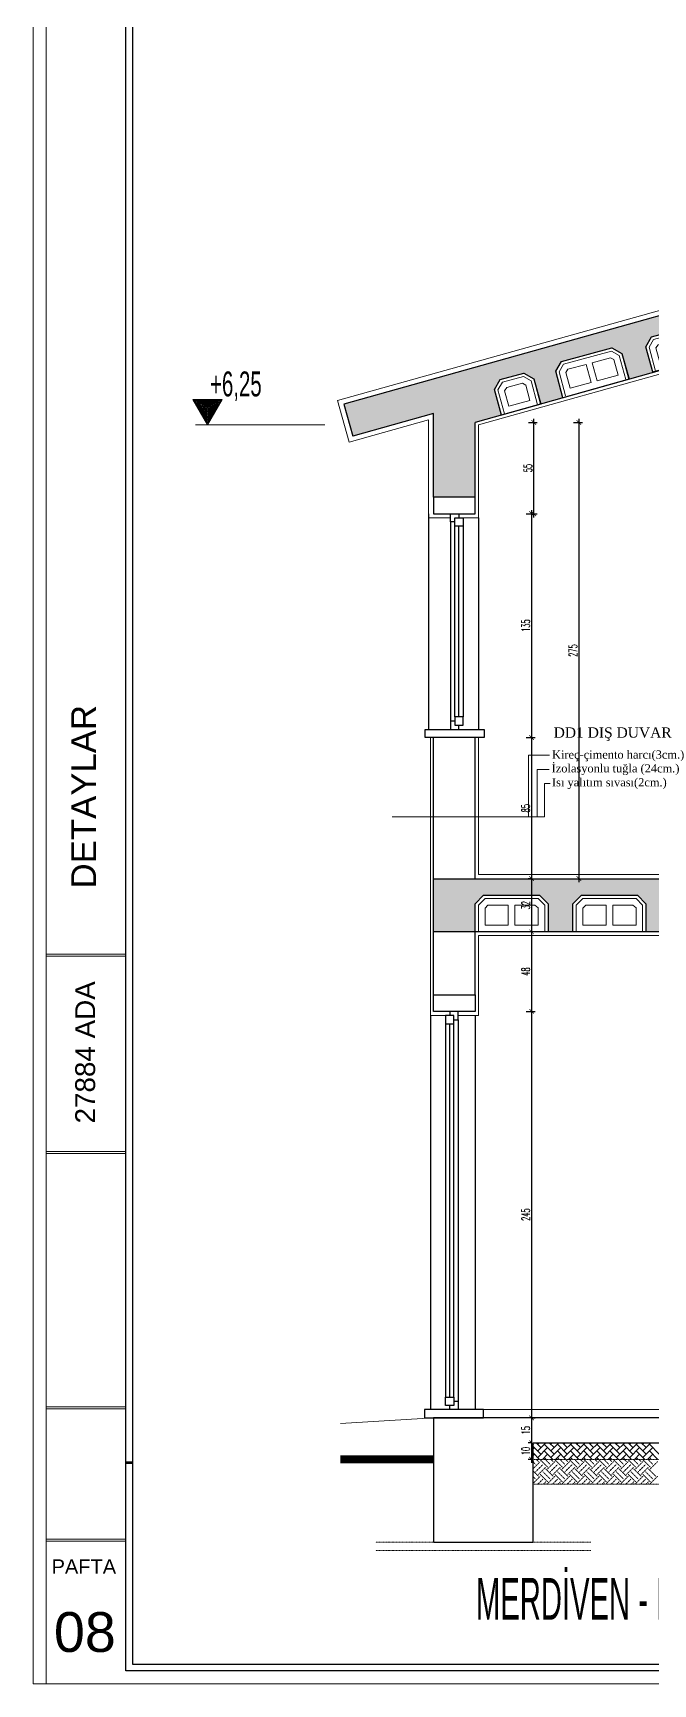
# Model space of a CAD drawing. Extents: x 775040 to 808375, y 4159409 to 4163651.
# Drawn here: x 801720 to 802654, y 4159409 to 4161897 of the extents above; entities that cross this region are included whole.
import ezdxf

# ---------------------------------------------------------------- set-up
doc = ezdxf.new("R2010")
doc.units = 0
doc.header["$MEASUREMENT"] = 0
doc.linetypes.add('DASHED2', pattern=[0.1875, 0.125, -0.0625])
doc.linetypes.add('DUZ', pattern=[500, 500])
doc.layers.get('0').update_dxf_attribs({"linetype": 'DUZ'})
for name, color, linetype, lineweight in [('25yazi', 255, 'Continuous', 15), ('duvar', 7, 'Continuous', 25), ('KALIN', 30, 'Continuous', 18), ('kapı', 3, 'Continuous', 9), ('P-HatchLight', 200, 'Continuous', 5), ('P-Levels', 240, 'Continuous', 20), ('P-Oklar', 31, 'Continuous', 18), ('Z_ duvar', 7, 'Continuous', 30), ('Z_antet', 31, 'Continuous', 30), ('Z_asmolen', 53, 'Continuous', 9), ('Z_g3', 3, 'Continuous', 13), ('Z_g5', 5, 'Continuous', 18), ('Z_g6', 6, 'Continuous', 20), ('Z_iç ölçü dikey', 111, 'Continuous', 25), ('Z_kesit döşeme', 5, 'Continuous', 30), ('Z_kolon tarama', 171, 'Continuous', 5), ('Z_sıva', 241, 'Continuous', 5), ('Z_tarama', 8, 'Continuous', 5), ('Z_yazı', 4, 'Continuous', 20)]:
    doc.layers.add(name, color=color, linetype=linetype, lineweight=lineweight)
for name, color, linetype in [('denizlik', 25, 'Continuous'), ('kot', 4, 'Continuous'), ('pencere', 3, 'Continuous'), ('YAZI', 3, 'Continuous')]:
    doc.layers.add(name, color=color, linetype=linetype)
doc.styles.add('50', font='swisscl.ttf', dxfattribs={"height": 50})
doc.styles.add('FORM', font='arial.ttf', dxfattribs={"height": 1.5})
doc.styles.add('OLCUIC', font='ROMANS.SHX', dxfattribs={"width": 0.5})
doc.styles.add('SIMPLEX', font='arial.ttf', dxfattribs={"width": 0.5})
doc.styles.add('ÖLÇÜ', font='times.ttf', dxfattribs={"height": 15})
pattern_1 = [(45, (-1176038.405, -6240780.584), (-6.629126074, 6.629126074), []), (45, (-1176031.7755, -6240780.584), (-6.629126074, 6.629126074), [4.6875, -2.34375])]

# ---------------------------------------------------------------- blocks, each defined once
blk = doc.blocks.new('asbnm')
at = {"layer": 'Z_asmolen'}
for p, q in [((44128.83, -2548.34), (44123.66, -2553.51)), ((44123.66, -2570.34), (44123.66, -2553.51)), ((44129.66, -2550.34), (44125.66, -2554.34)), ((44125.66, -2570.34), (44125.66, -2554.34)), ((44162.49, -2548.34), (44128.83, -2548.34)), ((44161.66, -2550.34), (44129.66, -2550.34)), ((44131.43, -2554.34), (44129.66, -2556.07)), ((44129.66, -2566.34), (44129.66, -2556.07)), ((44143.66, -2554.34), (44131.43, -2554.34)), ((44143.66, -2554.34), (44143.66, -2566.34)), ((44159.76, -2554.34), (44147.66, -2554.34)), ((44147.66, -2554.34), (44147.66, -2566.34)), ((44159.76, -2554.34), (44161.66, -2556.01)), ((44161.66, -2550.34), (44165.66, -2554.34)), ((44161.66, -2566.34), (44161.66, -2556.01)), ((44162.49, -2548.34), (44167.66, -2553.51)), ((44165.66, -2570.34), (44165.66, -2554.34)), ((44167.66, -2570.34), (44167.66, -2553.51)), ((44187.83, -2548.34), (44182.66, -2553.51)), ((44182.66, -2570.34), (44182.66, -2553.51)), ((44188.66, -2550.34), (44184.66, -2554.34)), ((44184.66, -2570.34), (44184.66, -2554.34)), ((44221.49, -2548.34), (44187.83, -2548.34)), ((44220.66, -2550.34), (44188.66, -2550.34)), ((44190.43, -2554.34), (44188.66, -2556.07)), ((44188.66, -2566.34), (44188.66, -2556.07)), ((44202.66, -2554.34), (44190.43, -2554.34)), ((44202.66, -2554.34), (44202.66, -2566.34)), ((44218.76, -2554.34), (44206.66, -2554.34)), ((44206.66, -2554.34), (44206.66, -2566.34)), ((44218.76, -2554.34), (44220.66, -2556.01)), ((44220.66, -2550.34), (44224.66, -2554.34)), ((44220.66, -2566.34), (44220.66, -2556.01)), ((44221.49, -2548.34), (44226.66, -2553.51)), ((44224.66, -2570.34), (44224.66, -2554.34)), ((44226.66, -2570.34), (44226.66, -2553.51)), ((44143.66, -2566.34), (44129.66, -2566.34)), ((44161.66, -2566.34), (44147.66, -2566.34)), ((44202.66, -2566.34), (44188.66, -2566.34)), ((44220.66, -2566.34), (44206.66, -2566.34)), ((44167.66, -2570.34), (44123.66, -2570.34)), ((44226.66, -2570.34), (44182.66, -2570.34))]:
    blk.add_line(p, q, dxfattribs=at)
blk = doc.blocks.new('KOTLAMAGORUNUS KESITTE')
at = {"layer": 'P-HatchLight'}
for points in [[(0.1521, 0.1484), (0.0722, 0.01), (-0.0077, 0.1484)], [(0.1434, 0.1434), (0.0722, 0.02), (0.0009, 0.1434)], [(0.1348, 0.1384), (0.0722, 0.03), (0.0096, 0.1384)], [(0.1261, 0.1334), (0.0722, 0.04), (0.0183, 0.1334)], [(0.1175, 0.1284), (0.0722, 0.05), (0.0269, 0.1284)], [(0.1088, 0.1234), (0.0722, 0.06), (0.0356, 0.1234)], [(0.1001, 0.1184), (0.0722, 0.07), (0.0442, 0.1184)], [(0.0915, 0.1134), (0.0722, 0.08), (0.0529, 0.1134)], [(0.0828, 0.1084), (0.0722, 0.09), (0.0616, 0.1084)], [(0.0742, 0.1034), (0.0722, 0.1), (0.0702, 0.1034)]]:
    blk.add_lwpolyline(points, close=True, dxfattribs=at)
at = {"layer": 'P-Oklar', "color": 2, "ltscale": 0.5}
blk.add_line((0, 0), (0.7795, 0), dxfattribs=at)
blk.add_lwpolyline([(-0.0164, 0.1534), (0.0722, 0), (0.1608, 0.1534)], close=True, dxfattribs=at)
at = {"layer": 'P-Levels', "color": 7, "style": '50', "width": 0.8}
blk.add_attdef('%%P0.00', (-0.0314, 0.1775), '', height=0.15, dxfattribs=at)
blk = doc.blocks.new('_ARCHTICK')
at = {"color": 0, "linetype": 'ByBlock', "const_width": 0.15}
blk.add_lwpolyline([(-0.5, -0.5), (0.5, 0.5)], dxfattribs=at)

msp = doc.modelspace()

# ---------------------------------------------------------------- hatches: boundary and pattern name
at = {"layer": 'Z_kolon tarama'}
h = msp.add_hatch(dxfattribs=at)
h.set_pattern_fill('ANSI33', color=256, scale=37.5, style=0)
h.set_pattern_definition(pattern_1)
h.paths.add_polyline_path([(803336.26, 4161658.89), (802188.44, 4161337.45), (802201.93, 4161289.3), (802323.76, 4161323.42), (802323.76, 4161197.27), (802386.26, 4161197.27), (802386.26, 4161309.77), (802426.19, 4161320.95), (802415.75, 4161359.57), (802424.29, 4161374.43), (802459.72, 4161384), (802474.58, 4161375.46), (802485.22, 4161337.48), (802518.71, 4161346.86), (802507.88, 4161386.93), (802516.42, 4161401.79), (802592.57, 4161422.37), (802607.43, 4161413.83), (802618.37, 4161374.77), (802654.12, 4161384.79), (802643.54, 4161423.94), (802652.08, 4161438.8), (802728.24, 4161459.38), (802743.1, 4161450.84), (802753.78, 4161412.7), (802787.29, 4161422.08), (802777.04, 4161460.01), (802785.58, 4161474.88), (802861.73, 4161495.45), (802876.59, 4161486.91), (802886.93, 4161449.98), (802922.68, 4161459.99), (802911.52, 4161501.28), (802920.06, 4161516.14), (802996.21, 4161536.72), (803011.08, 4161528.18), (803022.36, 4161487.91), (803055.84, 4161497.29), (803045.02, 4161537.35), (803053.56, 4161552.21), (803129.71, 4161572.79), (803144.57, 4161564.25), (803155.51, 4161525.2), (803191.26, 4161535.21), (803180.68, 4161574.36), (803189.22, 4161589.23), (803265.37, 4161609.8), (803280.24, 4161601.27), (803290.92, 4161563.12), (803336.26, 4161575.82), (803381.6, 4161563.12), (803392.29, 4161601.27), (803407.15, 4161609.8), (803483.3, 4161589.23), (803491.84, 4161574.36), (803481.26, 4161535.21), (803517.01, 4161525.2), (803527.95, 4161564.25), (803542.81, 4161572.79), (803618.97, 4161552.21), (803627.51, 4161537.35), (803616.68, 4161497.29), (803650.17, 4161487.91), (803661.44, 4161528.18), (803676.31, 4161536.72), (803752.46, 4161516.14), (803761, 4161501.28), (803749.84, 4161459.99), (803785.59, 4161449.98), (803795.93, 4161486.91), (803810.79, 4161495.45), (803886.94, 4161474.88), (803895.48, 4161460.01), (803885.23, 4161422.08), (803918.74, 4161412.7), (803929.42, 4161450.84), (803944.29, 4161459.38), (804020.44, 4161438.8), (804028.98, 4161423.94), (804018.4, 4161384.79), (804054.15, 4161374.77), (804065.09, 4161413.83), (804079.95, 4161422.37), (804156.1, 4161401.79), (804164.64, 4161386.93), (804153.82, 4161346.86), (804187.65, 4161337.39), (804197.79, 4161374.93), (804212.65, 4161383.47), (804248.08, 4161373.89), (804256.62, 4161359.03), (804245.98, 4161321.05), (804246.33, 4161320.96), (804286.26, 4161309.77), (804286.26, 4161372.27), (804286.26, 4161392.85)])
h = msp.add_hatch(dxfattribs=at)
h.set_pattern_fill('ANSI33', color=256, scale=37.5, style=0)
h.set_pattern_definition(pattern_1)
h.paths.add_polyline_path([(803418.76, 4160584.34), (803431.69, 4160597.27), (803515.83, 4160597.27), (803528.76, 4160584.34), (803528.76, 4160542.27), (803566.26, 4160542.27), (803566.26, 4160584.34), (803579.19, 4160597.27), (803626.5, 4160597.27), (803626.5, 4160622.27), (802323.76, 4160622.27), (802323.76, 4160542.27), (802386.26, 4160542.27), (802386.26, 4160584.34), (802399.19, 4160597.27), (802483.33, 4160597.27), (802496.26, 4160584.34), (802496.26, 4160542.27), (802533.76, 4160542.27), (802533.76, 4160584.34), (802546.69, 4160597.27), (802630.83, 4160597.27), (802643.76, 4160584.34), (802643.76, 4160542.27), (802681.26, 4160542.27), (802681.26, 4160584.34), (802694.19, 4160597.27), (802778.33, 4160597.27), (802791.26, 4160584.34), (802791.26, 4160542.27), (802828.76, 4160542.27), (802828.76, 4160584.34), (802841.69, 4160597.27), (802925.83, 4160597.27), (802938.76, 4160584.34), (802938.76, 4160542.27), (802976.26, 4160542.27), (802976.26, 4160584.34), (802989.19, 4160597.27), (803073.33, 4160597.27), (803086.26, 4160584.34), (803086.26, 4160542.27), (803123.76, 4160542.27), (803123.76, 4160584.34), (803136.69, 4160597.27), (803220.83, 4160597.27), (803233.76, 4160584.34), (803233.76, 4160542.27), (803271.26, 4160542.27), (803271.26, 4160584.34), (803284.19, 4160597.27), (803368.33, 4160597.27), (803381.26, 4160584.34), (803381.26, 4160542.27), (803418.76, 4160542.27)])

# ---------------------------------------------------------------- linework, layer by layer
at = {"layer": 'denizlik', "color": 5}
for points in [[(802323.76, 4160834.77), (802311.26, 4160834.77), (802311.26, 4160847.27), (802400.01, 4160847.27), (802400.01, 4160834.77), (802323.76, 4160834.77)], [(802386.26, 4159809.77), (802398.76, 4159809.77), (802398.76, 4159822.27), (802310.01, 4159822.27), (802310.01, 4159809.77), (802386.26, 4159809.77)]]:
    msp.add_lwpolyline(points, dxfattribs=at)
at = {"layer": 'duvar', "color": 4}
for p, q in [((802316.26, 4161172.27), (802316.26, 4160847.27)), ((802391.26, 4161166.02), (802391.26, 4160847.27)), ((802319.36, 4160416.02), (802319.36, 4159822.27)), ((802386.26, 4160416.02), (802386.26, 4159822.27))]:
    msp.add_line(p, q, dxfattribs=at)
at = {"layer": 'KALIN'}
for p, q in [((801720.3, 4163288.75), (801720.3, 4159408.75)), ((801740.3, 4159741.15), (801740.3, 4163288.75)), ((801860.3, 4160508.73), (801740.3, 4160508.73)), ((801860.3, 4160505.73), (801740.3, 4160505.73)), ((801860.3, 4160211.14), (801740.3, 4160211.14)), ((801860.3, 4160208.14), (801740.3, 4160208.14)), ((801860.3, 4159826.52), (801740.3, 4159826.52)), ((801860.3, 4159823.52), (801740.3, 4159823.52)), ((801740.3, 4159408.75), (801740.3, 4159743.65)), ((801860.3, 4159626.85), (801740.3, 4159626.85)), ((801860.3, 4159623.85), (801740.3, 4159623.85)), ((801720.3, 4159408.75), (808375.4, 4159408.75)), ((808375.4, 4159408.75), (801740.3, 4159408.75))]:
    msp.add_line(p, q, dxfattribs=at)
at = {"layer": 'pencere', "color": 1}
for p, q in [((802349.39, 4161159.77), (802349.39, 4160859.77)), ((802355.64, 4160866.02), (802355.64, 4161153.52)), ((802368.14, 4161153.52), (802368.14, 4160866.02)), ((802341.89, 4160403.52), (802341.89, 4159841.02)), ((802354.39, 4159841.02), (802354.39, 4160403.52)), ((802360.64, 4160409.77), (802360.64, 4159834.77))]:
    msp.add_line(p, q, dxfattribs=at)
at = {"layer": 'pencere'}
for p, q in [((802361.89, 4160866.02), (802361.89, 4161153.52)), ((802348.14, 4159841.02), (802348.14, 4160403.52))]:
    msp.add_line(p, q, dxfattribs=at)
for points in [[(802355.64, 4161159.77), (802349.39, 4161159.77), (802349.39, 4161172.27), (802361.89, 4161172.27), (802361.89, 4161166.02)], [(802355.64, 4160859.77), (802349.39, 4160859.77), (802349.39, 4160847.27), (802361.89, 4160847.27), (802361.89, 4160853.52)], [(802354.39, 4160409.77), (802360.64, 4160409.77), (802360.64, 4160422.27), (802348.14, 4160422.27), (802348.14, 4160416.02)], [(802354.39, 4159834.77), (802360.64, 4159834.77), (802360.64, 4159822.27), (802348.14, 4159822.27), (802348.14, 4159828.52)]]:
    msp.add_lwpolyline(points, dxfattribs=at)
for points in [[(802355.64, 4161166.02), (802368.14, 4161166.02), (802368.14, 4161153.52), (802355.64, 4161153.52)], [(802355.64, 4160853.52), (802368.14, 4160853.52), (802368.14, 4160866.02), (802355.64, 4160866.02)], [(802354.39, 4160416.02), (802341.89, 4160416.02), (802341.89, 4160403.52), (802354.39, 4160403.52)], [(802354.39, 4159828.52), (802341.89, 4159828.52), (802341.89, 4159841.02), (802354.39, 4159841.02)]]:
    msp.add_lwpolyline(points, close=True, dxfattribs=at)
at = {"layer": 'Z_ duvar'}
for p, q in [((802323.76, 4160622.27), (802323.76, 4160834.77)), ((802386.26, 4160834.77), (802323.76, 4160834.77)), ((802386.26, 4160622.27), (802386.26, 4160834.77)), ((802323.76, 4160447.27), (802323.76, 4160542.27)), ((802386.26, 4160447.27), (802386.26, 4160542.27)), ((802323.76, 4159809.77), (802386.26, 4159809.77))]:
    msp.add_line(p, q, dxfattribs=at)
at = {"layer": 'Z_antet'}
for p, q in [((801860.3, 4159741.15), (801860.3, 4163268.75)), ((801870.3, 4163258.75), (801870.3, 4159741.15)), ((801860.3, 4159428.75), (801860.3, 4159743.65)), ((801860.3, 4159743.65), (801870.3, 4159743.65)), ((801870.3, 4159741.15), (801860.3, 4159741.15)), ((801870.3, 4159743.65), (801870.3, 4159438.75)), ((808375.4, 4159428.75), (801860.3, 4159428.75)), ((801870.3, 4159438.75), (808375.4, 4159438.75))]:
    msp.add_line(p, q, dxfattribs=at)
at = {"layer": 'Z_asmolen'}
for p, q in [((802516.42, 4161401.79), (802592.57, 4161422.37)), ((802519.52, 4161397.77), (802591.92, 4161417.34)), ((802591.92, 4161417.34), (802603.42, 4161410.73)), ((802592.57, 4161422.37), (802607.43, 4161413.83)), ((802618.01, 4161374.67), (802607.43, 4161413.83)), ((802516.42, 4161401.79), (802507.88, 4161386.93)), ((802519.52, 4161397.77), (802512.91, 4161386.27)), ((802526.26, 4161389.88), (802522.98, 4161384.94)), ((802526.26, 4161389.88), (802553.64, 4161397.28)), ((802553.64, 4161397.28), (802560.98, 4161370.13)), ((802562.69, 4161399.72), (802590.34, 4161407.2)), ((802562.69, 4161399.72), (802570.03, 4161372.57)), ((802590.34, 4161407.2), (802595.42, 4161404.39)), ((802601.7, 4161381.13), (802595.42, 4161404.39)), ((802613.2, 4161374.53), (802603.42, 4161410.73)), ((802424.29, 4161374.43), (802415.75, 4161359.57)), ((802427.39, 4161370.41), (802420.79, 4161358.92)), ((802424.29, 4161374.43), (802459.72, 4161384)), ((802427.39, 4161370.41), (802459.07, 4161378.97)), ((802434.13, 4161362.52), (802457.49, 4161368.83)), ((802434.13, 4161362.52), (802457.49, 4161368.83)), ((802457.49, 4161368.83), (802462.57, 4161366.02)), ((802459.07, 4161378.97), (802470.56, 4161372.37)), ((802459.72, 4161384), (802474.58, 4161375.46)), ((802468.85, 4161342.77), (802462.57, 4161366.02)), ((802462.57, 4161366.02), (802468.85, 4161342.77)), ((802480.35, 4161336.16), (802470.56, 4161372.37)), ((802484.87, 4161337.39), (802474.58, 4161375.46)), ((802518.71, 4161346.86), (802507.88, 4161386.93)), ((802522.69, 4161350.07), (802512.91, 4161386.27)), ((802529.3, 4161361.57), (802522.98, 4161384.94)), ((802529.3, 4161361.57), (802560.98, 4161370.13)), ((802570.03, 4161372.57), (802601.7, 4161381.13)), ((802426.19, 4161320.95), (802415.75, 4161359.57)), ((802430.57, 4161322.71), (802420.79, 4161358.92)), ((802434.13, 4161362.52), (802430.86, 4161357.58)), ((802437.17, 4161334.21), (802430.86, 4161357.58)), ((802430.86, 4161357.58), (802437.17, 4161334.21)), ((802437.17, 4161334.21), (802468.85, 4161342.77)), ((802437.17, 4161334.21), (802468.85, 4161342.77)), ((802426.04, 4161321.49), (802484.87, 4161337.39))]:
    msp.add_line(p, q, dxfattribs=at)
at = {"layer": 'Z_g3'}
for p, q in [((802466.84, 4160808.16), (802498.48, 4160808.16)), ((802466.84, 4160715.28), (802466.84, 4160808.16)), ((802479.74, 4160786.99), (802498.1, 4160786.99)), ((802479.74, 4160715.28), (802479.74, 4160786.99)), ((802490.67, 4160765.54), (802499.38, 4160765.54)), ((802490.67, 4160715.28), (802490.67, 4160765.54)), ((802490.67, 4160715.28), (802261.26, 4160715.28))]:
    msp.add_line(p, q, dxfattribs=at)
at = {"layer": 'Z_g5', "linetype": 'Continuous'}
msp.add_lwpolyline([(802183.46, 4159801.35), (802323.76, 4159809.77)], dxfattribs=at)
at = {"layer": 'Z_g6', "linetype": 'Continuous', "const_width": 12.5}
msp.add_lwpolyline([(802323.76, 4159747.27), (802183.46, 4159747.27)], dxfattribs=at)
at = {"layer": 'Z_iç ölçü dikey', "color": 5, "linetype": 'Continuous'}
for p, q in [((802643.54, 4161423.94), (802652.08, 4161438.8)), ((802652.08, 4161438.8), (802728.24, 4161459.38)), ((802516.42, 4161401.79), (802592.57, 4161422.37)), ((802592.57, 4161422.37), (802607.43, 4161413.83)), ((802607.43, 4161413.83), (802618.37, 4161374.77)), ((802654.37, 4161383.88), (802643.54, 4161423.94)), ((802507.88, 4161386.93), (802516.42, 4161401.79)), ((802415.75, 4161359.57), (802424.29, 4161374.43)), ((802424.29, 4161374.43), (802459.72, 4161384)), ((802459.72, 4161384), (802474.58, 4161375.46)), ((802474.58, 4161375.46), (802485.22, 4161337.48)), ((802518.71, 4161346.86), (802507.88, 4161386.93)), ((802618.37, 4161374.77), (802518.71, 4161346.86)), ((802426.19, 4161320.95), (802415.75, 4161359.57)), ((802188.44, 4161337.45), (802201.93, 4161289.3)), ((802485.22, 4161337.48), (802426.19, 4161320.95)), ((802386.26, 4160584.34), (802399.19, 4160597.27)), ((802399.19, 4160597.27), (802483.33, 4160597.27)), ((802483.33, 4160597.27), (802496.26, 4160584.34)), ((802533.76, 4160584.34), (802546.69, 4160597.27)), ((802546.69, 4160597.27), (802630.83, 4160597.27)), ((802630.83, 4160597.27), (802643.76, 4160584.34)), ((802386.26, 4160542.27), (802386.26, 4160584.34)), ((802496.26, 4160584.34), (802496.26, 4160542.27)), ((802533.76, 4160542.27), (802533.76, 4160584.34)), ((802643.76, 4160584.34), (802643.76, 4160542.27)), ((802496.26, 4160542.27), (802386.26, 4160542.27)), ((802643.76, 4160542.27), (802533.76, 4160542.27))]:
    msp.add_line(p, q, dxfattribs=at)
at = {"layer": 'Z_iç ölçü dikey', "linetype": 'Continuous'}
for p, q in [((802474.56, 4161166.77), (802474.56, 4161315.27)), ((802542.65, 4161315.27), (802542.65, 4160616.77)), ((802466.56, 4161309.77), (802479.86, 4161309.77)), ((802534.65, 4161309.77), (802547.95, 4161309.77)), ((802463.44, 4161172.27), (802476.74, 4161172.27)), ((802466.56, 4161172.27), (802479.86, 4161172.27)), ((802471.44, 4161177.77), (802471.44, 4160829.27)), ((802463.44, 4160834.77), (802476.74, 4160834.77)), ((802463.44, 4160834.77), (802476.74, 4160834.77)), ((802471.44, 4160840.27), (802471.44, 4160616.77)), ((802471.44, 4160622.27), (802466.14, 4160622.27)), ((802471.44, 4160622.27), (802466.14, 4160622.27)), ((802471.44, 4160627.77), (802471.44, 4160536.77)), ((802534.65, 4160622.27), (802547.95, 4160622.27)), ((802471.44, 4160542.27), (802466.14, 4160542.27)), ((802471.44, 4160542.27), (802466.14, 4160542.27)), ((802471.44, 4160547.77), (802471.44, 4160416.77)), ((802463.44, 4160422.27), (802476.74, 4160422.27)), ((802463.44, 4160422.27), (802476.74, 4160422.27)), ((802471.44, 4160427.77), (802471.44, 4159804.27)), ((802471.44, 4159815.27), (802471.44, 4159766.77)), ((802471.44, 4159809.77), (802476.74, 4159809.77)), ((802471.44, 4159809.77), (802476.74, 4159809.77)), ((802471.44, 4159772.27), (802466.14, 4159772.27)), ((802471.44, 4159772.27), (802466.14, 4159772.27)), ((802471.44, 4159777.77), (802471.44, 4159741.77)), ((802471.44, 4159747.27), (802466.14, 4159747.27))]:
    msp.add_line(p, q, dxfattribs=at)
at = {"layer": 'Z_kesit döşeme', "linetype": 'Continuous'}
for p, q in [((803336.26, 4161658.89), (802188.44, 4161337.45)), ((803336.26, 4161575.82), (802386.26, 4161309.77)), ((802323.76, 4161323.42), (802201.93, 4161289.3)), ((802323.76, 4161197.27), (802323.76, 4161323.42)), ((802386.26, 4161197.27), (802386.26, 4161309.77))]:
    msp.add_line(p, q, dxfattribs=at)
at = {"layer": 'Z_kesit döşeme'}
for points in [[(802386.26, 4161172.27), (802386.26, 4161197.27), (802323.76, 4161197.27), (802323.76, 4161172.27)], [(802323.76, 4160422.27), (802323.76, 4160447.27), (802386.26, 4160447.27), (802386.26, 4160422.27)]]:
    msp.add_lwpolyline(points, close=True, dxfattribs=at)
at = {"layer": 'Z_kesit döşeme', "linetype": 'Continuous'}
msp.add_lwpolyline([(804802.36, 4160542.27), (802323.76, 4160542.27), (802323.76, 4160622.27), (804802.36, 4160622.27)], close=True, dxfattribs=at)
msp.add_lwpolyline([(806062.59, 4159809.77), (802323.76, 4159809.77), (802323.76, 4159622.27), (802473.76, 4159622.27), (802473.76, 4159772.27), (803786.26, 4159772.27), (803786.26, 4159622.27), (803936.26, 4159622.27), (803936.26, 4159772.27), (804786.26, 4159772.27), (804786.26, 4159622.27), (804936.26, 4159622.27), (804936.26, 4159772.27), (806062.59, 4159772.27)], dxfattribs=at)
at = {"layer": 'Z_sıva', "linetype": 'Continuous'}
for p, q in [((803334.24, 4161666.12), (802179.2, 4161342.65)), ((803337.61, 4161571), (802391.26, 4161305.98)), ((802179.2, 4161342.65), (802196.73, 4161280.06)), ((802316.26, 4161313.53), (802196.73, 4161280.06)), ((802316.26, 4161166.02), (802316.26, 4161313.53)), ((802391.26, 4161166.02), (802391.26, 4161305.98)), ((802323.76, 4161166.02), (802316.26, 4161166.02)), ((802349.39, 4161166.02), (802323.76, 4161166.02)), ((802368.14, 4161166.02), (802391.26, 4161166.02)), ((802319.36, 4160622.27), (802319.36, 4160834.77)), ((802391.26, 4160628.52), (802391.26, 4160834.77)), ((802319.36, 4160622.27), (802319.36, 4160416.02)), ((803742.4, 4160628.52), (802391.26, 4160628.52)), ((802391.26, 4160416.02), (802391.26, 4160536.78)), ((802391.26, 4160536.78), (803845.44, 4160536.78)), ((802323.76, 4160416.02), (802319.36, 4160416.02)), ((802341.89, 4160416.02), (802323.76, 4160416.02)), ((802360.64, 4160416.02), (802391.26, 4160416.02)), ((802398.76, 4159822.27), (803845.44, 4159822.27))]:
    msp.add_line(p, q, dxfattribs=at)
at = {"layer": 'Z_tarama', "ltscale": 50}
for p, q in [((802485.56, 4159764.94), (802478.23, 4159772.27)), ((802480.61, 4159769.89), (802482.99, 4159772.27)), ((802480.61, 4159759.99), (802492.89, 4159772.27)), ((802505.36, 4159764.94), (802498.03, 4159772.27)), ((802500.41, 4159769.89), (802502.78, 4159772.27)), ((802500.41, 4159759.99), (802512.68, 4159772.27)), ((802525.15, 4159764.94), (802517.83, 4159772.27)), ((802520.21, 4159769.89), (802522.58, 4159772.27)), ((802520.21, 4159759.99), (802532.48, 4159772.27)), ((802544.95, 4159764.94), (802537.63, 4159772.27)), ((802540, 4159769.89), (802542.38, 4159772.27)), ((802540, 4159759.99), (802552.28, 4159772.27)), ((802564.75, 4159764.94), (802557.42, 4159772.27)), ((802559.8, 4159769.89), (802562.18, 4159772.27)), ((802559.8, 4159759.99), (802572.08, 4159772.27)), ((802584.55, 4159764.94), (802577.22, 4159772.27)), ((802579.6, 4159769.89), (802581.98, 4159772.27)), ((802579.6, 4159759.99), (802591.88, 4159772.27)), ((802604.35, 4159764.94), (802597.02, 4159772.27)), ((802599.4, 4159769.89), (802601.78, 4159772.27)), ((802599.4, 4159759.99), (802611.68, 4159772.27)), ((802624.15, 4159764.94), (802616.82, 4159772.27)), ((802619.2, 4159769.89), (802621.58, 4159772.27)), ((802619.2, 4159759.99), (802631.48, 4159772.27)), ((802643.95, 4159764.94), (802636.62, 4159772.27)), ((802639, 4159769.89), (802641.38, 4159772.27)), ((802639, 4159759.99), (802651.28, 4159772.27)), ((802485.56, 4159755.04), (802473.76, 4159766.84)), ((802473.76, 4159763.04), (802475.66, 4159764.94)), ((802483.43, 4159747.27), (802473.76, 4159756.94)), ((802473.76, 4159753.14), (802475.66, 4159755.04)), ((802480.61, 4159750.09), (802495.46, 4159764.94)), ((802487.68, 4159747.27), (802495.46, 4159755.04)), ((802505.36, 4159755.04), (802490.51, 4159769.89)), ((802503.23, 4159747.27), (802490.51, 4159759.99)), ((802493.33, 4159747.27), (802490.51, 4159750.09)), ((802500.41, 4159750.09), (802515.26, 4159764.94)), ((802507.48, 4159747.27), (802515.26, 4159755.04)), ((802525.15, 4159755.04), (802510.31, 4159769.89)), ((802523.03, 4159747.27), (802510.31, 4159759.99)), ((802513.13, 4159747.27), (802510.31, 4159750.09)), ((802520.21, 4159750.09), (802535.05, 4159764.94)), ((802527.28, 4159747.27), (802535.05, 4159755.04)), ((802544.95, 4159755.04), (802530.1, 4159769.89)), ((802542.83, 4159747.27), (802530.1, 4159759.99)), ((802532.93, 4159747.27), (802530.1, 4159750.09)), ((802540, 4159750.09), (802554.85, 4159764.94)), ((802547.08, 4159747.27), (802554.85, 4159755.04)), ((802564.75, 4159755.04), (802549.9, 4159769.89)), ((802562.63, 4159747.27), (802549.9, 4159759.99)), ((802552.73, 4159747.27), (802549.9, 4159750.09)), ((802559.8, 4159750.09), (802574.65, 4159764.94)), ((802566.88, 4159747.27), (802574.65, 4159755.04)), ((802584.55, 4159755.04), (802569.7, 4159769.89)), ((802582.42, 4159747.27), (802569.7, 4159759.99)), ((802572.53, 4159747.27), (802569.7, 4159750.09)), ((802579.6, 4159750.09), (802594.45, 4159764.94)), ((802586.68, 4159747.27), (802594.45, 4159755.04)), ((802604.35, 4159755.04), (802589.5, 4159769.89)), ((802602.22, 4159747.27), (802589.5, 4159759.99)), ((802592.32, 4159747.27), (802589.5, 4159750.09)), ((802599.4, 4159750.09), (802614.25, 4159764.94)), ((802606.48, 4159747.27), (802614.25, 4159755.04)), ((802624.15, 4159755.04), (802609.3, 4159769.89)), ((802622.02, 4159747.27), (802609.3, 4159759.99)), ((802612.12, 4159747.27), (802609.3, 4159750.09)), ((802619.2, 4159750.09), (802634.05, 4159764.94)), ((802626.28, 4159747.27), (802634.05, 4159755.04)), ((802643.95, 4159755.04), (802629.1, 4159769.89)), ((802641.82, 4159747.27), (802629.1, 4159759.99)), ((802631.92, 4159747.27), (802629.1, 4159750.09)), ((802639, 4159750.09), (802653.85, 4159764.94)), ((802646.08, 4159747.27), (802653.85, 4159755.04)), ((802663.75, 4159755.04), (802648.9, 4159769.89)), ((802661.62, 4159747.27), (802648.9, 4159759.99)), ((802651.72, 4159747.27), (802648.9, 4159750.09))]:
    msp.add_line(p, q, dxfattribs=at)
at = {"layer": 'Z_tarama', "linetype": 'DASHED2'}
for p, q in [((803786.26, 4159747.27), (802473.76, 4159747.27)), ((802481.67, 4159743.79), (802478.19, 4159747.27)), ((802481.67, 4159746.56), (802482.38, 4159747.27)), ((802495.48, 4159735.51), (802484.43, 4159746.56)), ((802499.62, 4159739.65), (802492, 4159747.27)), ((802503.76, 4159743.79), (802500.29, 4159747.27)), ((802503.76, 4159746.56), (802504.48, 4159747.27)), ((802517.58, 4159735.51), (802506.53, 4159746.56)), ((802521.72, 4159739.65), (802514.1, 4159747.27)), ((802525.86, 4159743.79), (802522.39, 4159747.27)), ((802525.86, 4159746.56), (802526.57, 4159747.27)), ((802539.67, 4159735.51), (802528.62, 4159746.56)), ((802543.82, 4159739.65), (802536.2, 4159747.27)), ((802547.96, 4159743.79), (802544.48, 4159747.27)), ((802547.96, 4159746.56), (802548.67, 4159747.27)), ((802561.77, 4159735.51), (802550.72, 4159746.56)), ((802565.91, 4159739.65), (802558.29, 4159747.27)), ((802570.06, 4159743.79), (802566.58, 4159747.27)), ((802570.06, 4159746.56), (802570.77, 4159747.27)), ((802583.87, 4159735.51), (802572.82, 4159746.56)), ((802588.01, 4159739.65), (802580.39, 4159747.27)), ((802592.15, 4159743.79), (802588.68, 4159747.27)), ((802592.15, 4159746.56), (802592.87, 4159747.27)), ((802605.96, 4159735.51), (802594.92, 4159746.56)), ((802610.11, 4159739.65), (802602.49, 4159747.27)), ((802614.25, 4159743.79), (802610.78, 4159747.27)), ((802614.25, 4159746.56), (802614.96, 4159747.27)), ((802628.06, 4159735.51), (802617.01, 4159746.56)), ((802632.2, 4159739.65), (802624.59, 4159747.27)), ((802636.35, 4159743.79), (802632.87, 4159747.27)), ((802636.35, 4159746.56), (802637.06, 4159747.27)), ((802650.16, 4159735.51), (802639.11, 4159746.56)), ((802654.3, 4159739.65), (802646.68, 4159747.27)), ((802473.76, 4159733.12), (802484.43, 4159743.79)), ((802477.52, 4159739.65), (802473.76, 4159743.41)), ((802481.67, 4159721.7), (802473.76, 4159729.6)), ((802473.76, 4159711.03), (802484.43, 4159721.7)), ((802477.52, 4159717.55), (802473.76, 4159721.32)), ((802477.52, 4159728.6), (802488.57, 4159739.65)), ((802481.67, 4159724.46), (802492.72, 4159735.51)), ((802495.48, 4159713.41), (802484.43, 4159724.46)), ((802499.62, 4159717.55), (802488.57, 4159728.6)), ((802503.76, 4159721.7), (802492.72, 4159732.75)), ((802495.48, 4159732.75), (802506.53, 4159743.79)), ((802495.48, 4159710.65), (802506.53, 4159721.7)), ((802499.62, 4159728.6), (802510.67, 4159739.65)), ((802503.76, 4159724.46), (802514.81, 4159735.51)), ((802517.58, 4159713.41), (802506.53, 4159724.46)), ((802521.72, 4159717.55), (802510.67, 4159728.6)), ((802525.86, 4159721.7), (802514.81, 4159732.75)), ((802517.58, 4159732.75), (802528.62, 4159743.79)), ((802517.58, 4159710.65), (802528.62, 4159721.7)), ((802521.72, 4159728.6), (802532.77, 4159739.65)), ((802525.86, 4159724.46), (802536.91, 4159735.51)), ((802539.67, 4159713.41), (802528.62, 4159724.46)), ((802543.82, 4159717.55), (802532.77, 4159728.6)), ((802547.96, 4159721.7), (802536.91, 4159732.75)), ((802539.67, 4159732.75), (802550.72, 4159743.79)), ((802539.67, 4159710.65), (802550.72, 4159721.7)), ((802543.82, 4159728.6), (802554.86, 4159739.65)), ((802547.96, 4159724.46), (802559.01, 4159735.51)), ((802561.77, 4159713.41), (802550.72, 4159724.46)), ((802565.91, 4159717.55), (802554.86, 4159728.6)), ((802570.06, 4159721.7), (802559.01, 4159732.75)), ((802561.77, 4159732.75), (802572.82, 4159743.79)), ((802561.77, 4159710.65), (802572.82, 4159721.7)), ((802565.91, 4159728.6), (802576.96, 4159739.65)), ((802570.06, 4159724.46), (802581.1, 4159735.51)), ((802583.87, 4159713.41), (802572.82, 4159724.46)), ((802588.01, 4159717.55), (802576.96, 4159728.6)), ((802592.15, 4159721.7), (802581.1, 4159732.75)), ((802583.87, 4159732.75), (802594.92, 4159743.79)), ((802583.87, 4159710.65), (802594.92, 4159721.7)), ((802588.01, 4159728.6), (802599.06, 4159739.65)), ((802592.15, 4159724.46), (802603.2, 4159735.51)), ((802605.96, 4159713.41), (802594.92, 4159724.46)), ((802610.11, 4159717.55), (802599.06, 4159728.6)), ((802614.25, 4159721.7), (802603.2, 4159732.75)), ((802605.96, 4159732.75), (802617.01, 4159743.79)), ((802605.96, 4159710.65), (802617.01, 4159721.7)), ((802610.11, 4159728.6), (802621.16, 4159739.65)), ((802614.25, 4159724.46), (802625.3, 4159735.51)), ((802628.06, 4159713.41), (802617.01, 4159724.46)), ((802632.2, 4159717.55), (802621.16, 4159728.6)), ((802636.35, 4159721.7), (802625.3, 4159732.75)), ((802628.06, 4159732.75), (802639.11, 4159743.79)), ((802628.06, 4159710.65), (802639.11, 4159721.7)), ((802632.2, 4159728.6), (802643.25, 4159739.65)), ((802636.35, 4159724.46), (802647.4, 4159735.51)), ((802650.16, 4159713.41), (802639.11, 4159724.46)), ((802654.3, 4159717.55), (802643.25, 4159728.6)), ((802658.44, 4159721.7), (802647.4, 4159732.75)), ((802650.16, 4159732.75), (802661.21, 4159743.79)), ((802650.16, 4159710.65), (802661.21, 4159721.7)), ((803786.26, 4159709.77), (802473.76, 4159709.77)), ((802480.79, 4159709.77), (802488.57, 4159717.55)), ((802489.07, 4159709.77), (802492.72, 4159713.41)), ((802493.6, 4159709.77), (802492.72, 4159710.65)), ((802502.89, 4159709.77), (802510.67, 4159717.55)), ((802511.17, 4159709.77), (802514.81, 4159713.41)), ((802515.69, 4159709.77), (802514.81, 4159710.65)), ((802524.98, 4159709.77), (802532.77, 4159717.55)), ((802533.27, 4159709.77), (802536.91, 4159713.41)), ((802537.79, 4159709.77), (802536.91, 4159710.65)), ((802547.08, 4159709.77), (802554.86, 4159717.55)), ((802555.37, 4159709.77), (802559.01, 4159713.41)), ((802559.89, 4159709.77), (802559.01, 4159710.65)), ((802569.18, 4159709.77), (802576.96, 4159717.55)), ((802577.46, 4159709.77), (802581.1, 4159713.41)), ((802581.98, 4159709.77), (802581.1, 4159710.65)), ((802591.27, 4159709.77), (802599.06, 4159717.55)), ((802599.56, 4159709.77), (802603.2, 4159713.41)), ((802604.08, 4159709.77), (802603.2, 4159710.65)), ((802613.37, 4159709.77), (802621.16, 4159717.55)), ((802621.66, 4159709.77), (802625.3, 4159713.41)), ((802626.18, 4159709.77), (802625.3, 4159710.65)), ((802635.47, 4159709.77), (802643.25, 4159717.55)), ((802643.75, 4159709.77), (802647.4, 4159713.41)), ((802648.28, 4159709.77), (802647.4, 4159710.65))]:
    msp.add_line(p, q, dxfattribs=at)
for points in [[(802560.93, 4159622.27), (802236.59, 4159622.27)], [(802560.93, 4159609.77), (802236.59, 4159609.77)]]:
    msp.add_lwpolyline(points, dxfattribs=at)

# ---------------------------------------------------------------- block references
at = {"layer": 'kapı', "xscale": -2.343749999999999, "yscale": 2.34375, "zscale": 2.34375, "rotation": 15.1214158906692}
msp.add_blockref('asbnm', (901149.47, 4194241.84), dxfattribs=at)
at = {"layer": 'kapı', "xscale": 2.5, "yscale": 2.5, "zscale": 2.5}
msp.add_blockref('asbnm', (692077.12, 4166968.13), dxfattribs=at)
at = {"layer": 'kot'}
ref = msp.add_blockref('KOTLAMAGORUNUS KESITTE', (801965.06, 4161305.98), dxfattribs=dict(at, xscale=250, yscale=250, zscale=250))
ref.add_attrib('%%P0.00', '+6,25', (801986.97, 4161349.06), dxfattribs={"layer": '25yazi', "height": 37.5, "style": '50', "width": 0.8})
at = {"layer": 'Z_iç ölçü dikey', "linetype": 'Continuous', "xscale": 7, "yscale": 7, "zscale": 7}
for p, rotation in [((802474.56, 4161309.77), 90), ((802542.65, 4161309.77), 90), ((802471.44, 4161172.27), 90), ((802474.56, 4161172.27), 270), ((802471.44, 4160834.77), 90), ((802471.44, 4160834.77), 270), ((802471.44, 4160622.27), 270), ((802471.44, 4160622.27), 90), ((802542.65, 4160622.27), 270), ((802471.44, 4160542.27), 90), ((802471.44, 4160542.27), 270), ((802471.44, 4160422.27), 90), ((802471.44, 4160422.27), 270), ((802471.44, 4159809.77), 270), ((802471.44, 4159809.77), 90), ((802471.44, 4159772.27), 270), ((802471.44, 4159772.27), 90), ((802471.44, 4159747.27), 270)]:
    msp.add_blockref('_ARCHTICK', p, dxfattribs=dict(at, rotation=rotation))

# ---------------------------------------------------------------- texts
at = {"layer": 'YAZI', "style": 'FORM'}
for s, height, p in [('DETAYLAR', 37.5, (801815.28, 4160607.55)), ('27884 ADA', 30, (801813.85, 4160253.41))]:
    msp.add_text(s, height=height, rotation=90, dxfattribs=at).set_placement(p)
for s, height, p in [('PAFTA', 21.6, (801748.25, 4159574.92)), ('08', 60, (801751.78, 4159457.04))]:
    msp.add_text(s, height=height, dxfattribs=at).set_placement(p)
at = {"layer": 'Z_g3', "style": 'ÖLÇÜ'}
msp.add_text('DD1 DIŞ DUVAR', height=15.4688, dxfattribs=at).set_placement((802504.65, 4160834.78))
at = {"layer": 'Z_g3', "ltscale": 0.8, "style": 'ÖLÇÜ'}
for s, p in [('Kireç-çimento harcı(3cm.)', (802502.17, 4160803.16)), ('İzolasyonlu tuğla (24cm.)', (802501.62, 4160782.41)), ('Isı yalıtım sıvası(2cm.)', (802502.17, 4160761.36))]:
    msp.add_text(s, height=12.375, dxfattribs=at).set_placement(p)
at = {"layer": 'Z_iç ölçü dikey', "linetype": 'Continuous', "char_height": 12.5, "attachment_point": 5, "rotation": 90, "style": 'OLCUIC'}
for s, insert in [('\\A1;55', (802465.81, 4161241.02)), ('\\A1;135', (802462.69, 4161003.52)), ('\\A1;275', (802533.9, 4160966.02)), ('\\A1;85', (802462.69, 4160728.52)), ('\\A1;32', (802462.69, 4160582.27)), ('\\A1;48', (802462.69, 4160482.27)), ('\\A1;245', (802462.69, 4160116.02)), ('\\A1;15', (802462.69, 4159791.02)), ('\\A1;10', (802462.69, 4159759.77))]:
    msp.add_mtext(s, dxfattribs=dict(at, insert=insert))
at = {"layer": 'Z_yazı', "ltscale": 0.01, "style": 'SIMPLEX', "width": 0.5}
msp.add_text('MERDİVEN - ISLAK HACİM  VE SİSTEM DETAYI DETAYI  ÖLÇEK 1/20', height=63, dxfattribs=at).set_placement((802387.6, 4159505.51))

doc.saveas('drawing.dxf')
